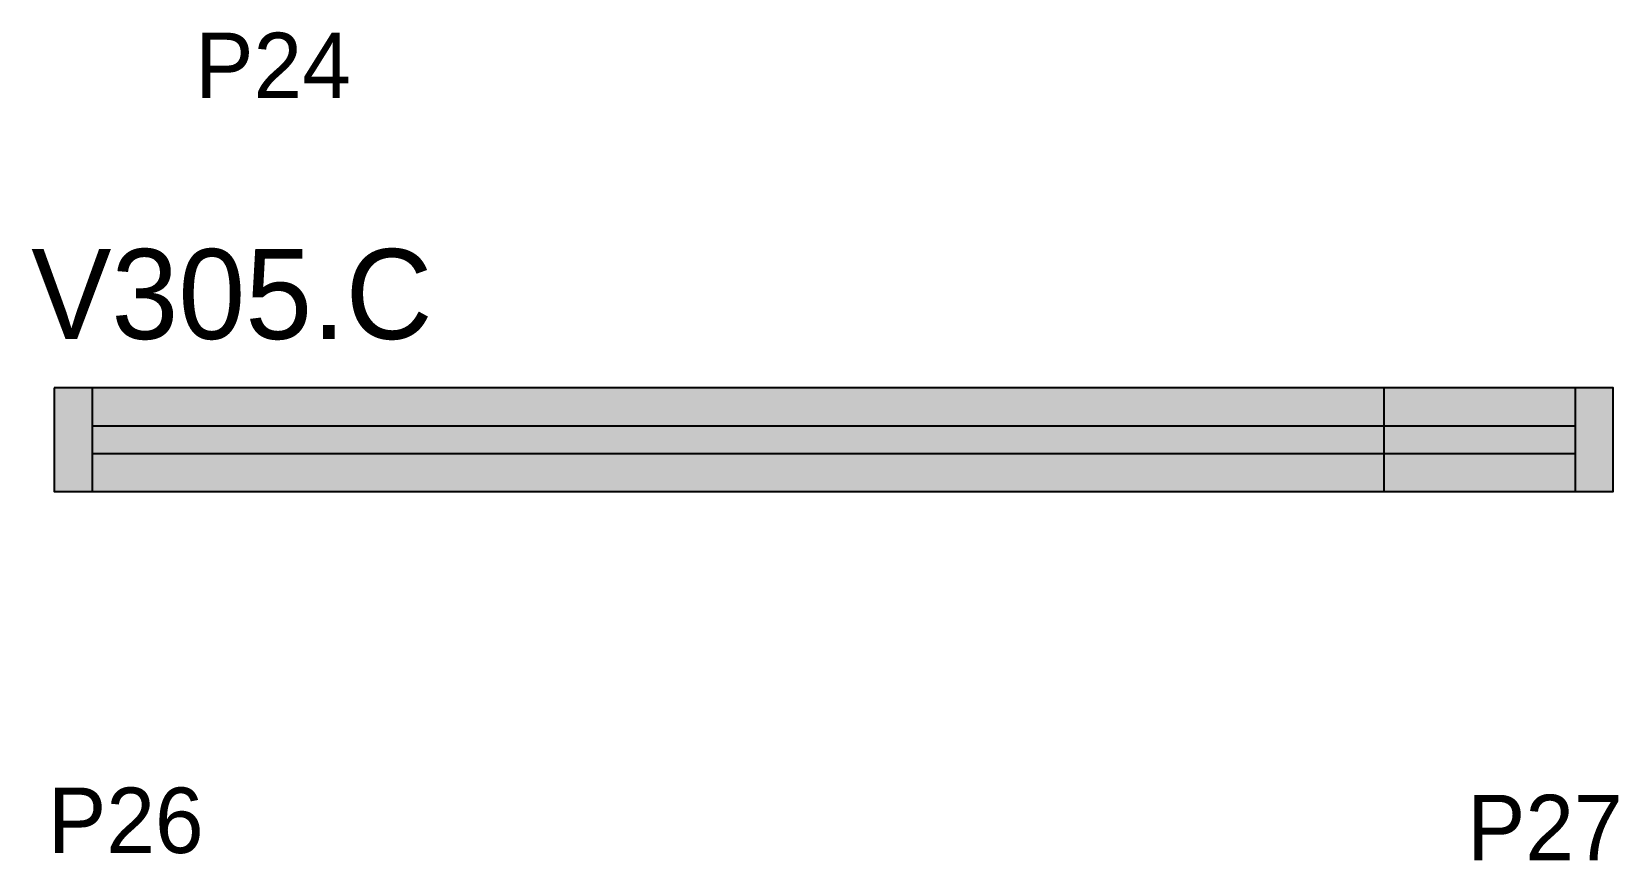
# Model space of a CAD drawing. Header units: metres. Extents: x 4301 to 4592, y 1225 to 1377.
import ezdxf

# ---------------------------------------------------------------- set-up
doc = ezdxf.new("R2010")
doc.units = ezdxf.units.M
for name, color, linetype in [('5', 7, 'Continuous'), ('NOMENCLATURA', 7, 'Continuous'), ('Painéis', 7, 'Continuous'), ('REAPROVEITAMENTO', 7, 'Continuous'), ('SARR_2.2x7', 7, 'Continuous')]:
    doc.layers.add(name, color=color, linetype=linetype)

msp = doc.modelspace()

# ---------------------------------------------------------------- hatches: boundary and pattern name
at = {"layer": 'REAPROVEITAMENTO'}
h = msp.add_hatch(color=7, dxfattribs=at)
h.dxf.hatch_style = 1
h.paths.add_polyline_path([(4590.75, 1292.92), (4590.75, 1311.92), (4590.75, 1311.92), (4304.75, 1311.92), (4304.75, 1311.92), (4304.75, 1292.92), (4304.75, 1292.92), (4590.75, 1292.92)])

# ---------------------------------------------------------------- linework, layer by layer
at = {"layer": 'Painéis', "color": 7, "lineweight": 25}
msp.add_line((4548.75, 1292.92), (4548.75, 1311.92), dxfattribs=at)
msp.add_lwpolyline([(4304.75, 1311.92), (4304.75, 1292.92), (4590.75, 1292.92), (4590.75, 1311.92), (4304.75, 1311.92)], dxfattribs=at)
at = {"layer": 'SARR_2.2x7', "color": 7, "lineweight": 25}
for p, q in [((4311.75, 1311.92), (4311.75, 1292.92)), ((4583.75, 1311.92), (4583.75, 1292.92)), ((4583.75, 1304.92), (4311.75, 1304.92)), ((4311.75, 1299.92), (4583.75, 1299.92))]:
    msp.add_line(p, q, dxfattribs=at)

# ---------------------------------------------------------------- texts
at = {"layer": '5', "color": 7, "lineweight": 25}
for s, p in [('P24', (4330.64, 1365.08)), ('P26', (4303.64, 1226.61)), ('P27', (4563.92, 1225.28))]:
    msp.add_text(s, height=12, dxfattribs=at).set_placement(p)
at = {"layer": 'NOMENCLATURA', "color": 7, "lineweight": 25}
msp.add_text('V305.C', height=16.5, dxfattribs=at).set_placement((4300.57, 1320.9))

doc.saveas('drawing.dxf')
